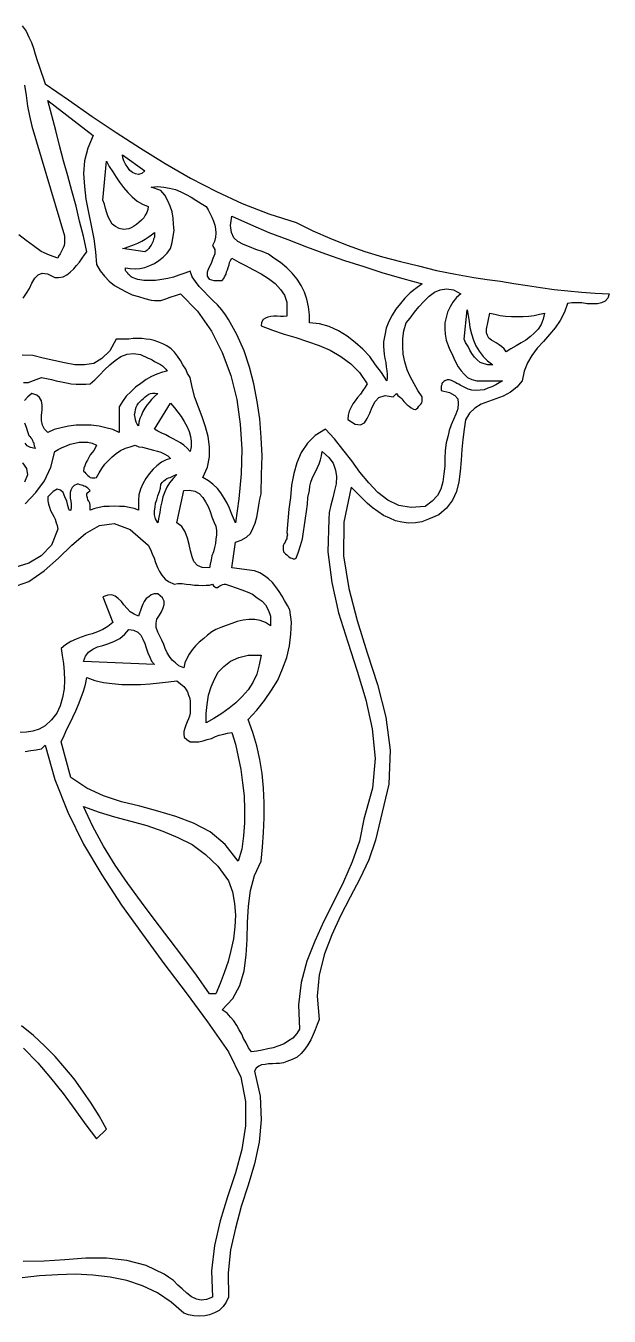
# Model space of a CAD drawing. Extents: x 0.03 to 6.99, y 0.03 to 9.42.
# Drawn here: x 5.761 to 6.96, y 3.662 to 6.311 of the extents above; entities that cross this region are included whole.
import ezdxf

# ---------------------------------------------------------------- set-up
doc = ezdxf.new("R2010")
doc.units = 0
doc.layers.add('1', color=7, linetype='Continuous')

msp = doc.modelspace()

# ---------------------------------------------------------------- linework, layer by layer
msp.add_lwpolyline([(5.754, 6.311), (5.762, 6.3), (5.768, 6.288), (5.773, 6.277), (5.777, 6.265), (5.781, 6.253), (5.785, 6.24), (5.789, 6.228), (5.793, 6.216), (5.797, 6.204), (5.801, 6.192), (5.849, 6.159), (5.898, 6.125), (5.947, 6.092), (5.997, 6.06), (6.048, 6.028), (6.1, 5.998), (6.153, 5.971), (6.206, 5.946), (6.261, 5.925), (6.317, 5.907), (6.351, 5.89), (6.386, 5.875), (6.422, 5.861), (6.458, 5.848), (6.494, 5.837), (6.531, 5.827), (6.568, 5.818), (6.605, 5.809), (6.644, 5.801), (6.682, 5.794), (6.709, 5.79), (6.737, 5.787), (6.764, 5.782), (6.792, 5.778), (6.819, 5.774), (6.847, 5.77), (6.875, 5.767), (6.903, 5.764), (6.931, 5.762), (6.96, 5.761), (6.957, 5.752), (6.952, 5.746), (6.944, 5.742), (6.936, 5.74), (6.926, 5.74), (6.915, 5.74), (6.904, 5.742), (6.893, 5.742), (6.883, 5.742), (6.874, 5.741), (6.868, 5.723), (6.859, 5.706), (6.849, 5.691), (6.837, 5.677), (6.825, 5.663), (6.812, 5.649), (6.801, 5.634), (6.792, 5.619), (6.785, 5.602), (6.781, 5.582), (6.77, 5.569), (6.757, 5.559), (6.742, 5.551), (6.727, 5.545), (6.712, 5.54), (6.697, 5.534), (6.684, 5.526), (6.673, 5.516), (6.665, 5.502), (6.662, 5.483), (6.659, 5.462), (6.657, 5.441), (6.656, 5.419), (6.654, 5.396), (6.651, 5.375), (6.646, 5.355), (6.638, 5.337), (6.626, 5.321), (6.61, 5.307), (6.589, 5.298), (6.575, 5.293), (6.562, 5.291), (6.548, 5.29), (6.534, 5.292), (6.521, 5.295), (6.509, 5.3), (6.496, 5.306), (6.485, 5.314), (6.473, 5.322), (6.463, 5.331), (6.43, 5.364), (6.415, 5.292), (6.414, 5.223), (6.425, 5.156), (6.442, 5.09), (6.463, 5.024), (6.484, 4.959), (6.501, 4.892), (6.51, 4.824), (6.507, 4.754), (6.49, 4.682), (6.48, 4.639), (6.466, 4.599), (6.448, 4.56), (6.428, 4.522), (6.408, 4.484), (6.39, 4.445), (6.375, 4.406), (6.364, 4.363), (6.36, 4.319), (6.364, 4.271), (6.36, 4.261), (6.356, 4.25), (6.352, 4.24), (6.347, 4.229), (6.341, 4.219), (6.335, 4.21), (6.327, 4.201), (6.319, 4.194), (6.309, 4.189), (6.298, 4.185), (6.291, 4.182), (6.283, 4.181), (6.276, 4.181), (6.268, 4.18), (6.26, 4.18), (6.253, 4.179), (6.246, 4.178), (6.24, 4.175), (6.235, 4.171), (6.231, 4.165), (6.243, 4.114), (6.245, 4.065), (6.241, 4.019), (6.231, 3.975), (6.218, 3.931), (6.204, 3.887), (6.192, 3.843), (6.182, 3.798), (6.177, 3.751), (6.178, 3.701), (6.173, 3.691), (6.167, 3.682), (6.159, 3.674), (6.149, 3.669), (6.139, 3.665), (6.129, 3.663), (6.118, 3.662), (6.107, 3.663), (6.096, 3.665), (6.086, 3.668), (6.06, 3.691), (6.032, 3.71), (6.001, 3.724), (5.969, 3.735), (5.935, 3.742), (5.899, 3.746), (5.863, 3.748), (5.827, 3.747), (5.79, 3.745), (5.754, 3.741)])
at = {"layer": '1'}
for points in [[(5.759, 6.189), (5.762, 6.168), (5.765, 6.146), (5.769, 6.126), (5.774, 6.105), (5.841, 5.88), (5.841, 5.875), (5.841, 5.87), (5.841, 5.865), (5.84, 5.86), (5.838, 5.855), (5.836, 5.851), (5.834, 5.847), (5.832, 5.843), (5.829, 5.838), (5.827, 5.834), (5.81, 5.84), (5.793, 5.848), (5.777, 5.859), (5.762, 5.87), (5.747, 5.882)], [(5.756, 5.752), (5.763, 5.762), (5.769, 5.772), (5.774, 5.783), (5.78, 5.793), (5.787, 5.8), (5.795, 5.803), (5.806, 5.802), (5.821, 5.794), (5.829, 5.794), (5.838, 5.796), (5.846, 5.8), (5.853, 5.805), (5.86, 5.812), (5.866, 5.819), (5.872, 5.826), (5.877, 5.834), (5.882, 5.841), (5.887, 5.847), (5.88, 5.879), (5.872, 5.91), (5.865, 5.941), (5.856, 5.972), (5.848, 6.003), (5.839, 6.034), (5.831, 6.065), (5.823, 6.096), (5.815, 6.127), (5.807, 6.158), (5.9, 6.086)], [(5.9, 6.086), (5.889, 6.06), (5.882, 6.034), (5.88, 6.008), (5.882, 5.981), (5.885, 5.955), (5.89, 5.928), (5.896, 5.901), (5.901, 5.874), (5.905, 5.847), (5.907, 5.821), (5.914, 5.808), (5.923, 5.797), (5.933, 5.787), (5.944, 5.778), (5.956, 5.771), (5.968, 5.765), (5.98, 5.759), (5.993, 5.755), (6.006, 5.751), (6.019, 5.748), (6.026, 5.747), (6.033, 5.747), (6.039, 5.747), (6.045, 5.749), (6.051, 5.751), (6.056, 5.753), (6.062, 5.755), (6.067, 5.757), (6.073, 5.759), (6.079, 5.761), (6.114, 5.725), (6.143, 5.684), (6.165, 5.64), (6.183, 5.593), (6.195, 5.544), (6.202, 5.493), (6.205, 5.442), (6.204, 5.391), (6.199, 5.34), (6.192, 5.291), (6.188, 5.3), (6.184, 5.31), (6.18, 5.321), (6.175, 5.331), (6.169, 5.341), (6.162, 5.352), (6.155, 5.361), (6.146, 5.37), (6.137, 5.377), (6.125, 5.384), (6.135, 5.405), (6.139, 5.426), (6.139, 5.447), (6.136, 5.468), (6.131, 5.488), (6.124, 5.508), (6.116, 5.528), (6.109, 5.548), (6.103, 5.569), (6.099, 5.589), (6.094, 5.597), (6.09, 5.606), (6.084, 5.615), (6.079, 5.624), (6.073, 5.633), (6.067, 5.641), (6.06, 5.648), (6.051, 5.654), (6.043, 5.658), (6.033, 5.662), (6.025, 5.665), (6.017, 5.667), (6.009, 5.668), (6, 5.669), (5.991, 5.669), (5.982, 5.669), (5.973, 5.668), (5.964, 5.668), (5.955, 5.668), (5.947, 5.668), (5.934, 5.644), (5.918, 5.628), (5.901, 5.618), (5.882, 5.615), (5.862, 5.615), (5.841, 5.619), (5.819, 5.624), (5.797, 5.629), (5.776, 5.634), (5.754, 5.635)], [(6.006, 6.013), (6, 6.008), (5.993, 6.006), (5.987, 6.007), (5.981, 6.01), (5.975, 6.014), (5.971, 6.02), (5.966, 6.027), (5.963, 6.034), (5.961, 6.04), (5.96, 6.046), (6.006, 6.013)], [(6.013, 5.94), (6.012, 5.934), (6.01, 5.928), (6.007, 5.922), (6.004, 5.917), (5.999, 5.912), (5.994, 5.907), (5.989, 5.903), (5.983, 5.899), (5.978, 5.896), (5.973, 5.894), (5.962, 5.893), (5.953, 5.895), (5.946, 5.899), (5.939, 5.904), (5.935, 5.911), (5.931, 5.919), (5.928, 5.927), (5.925, 5.936), (5.923, 5.945), (5.92, 5.953), (5.927, 6.033), (5.933, 6.022), (5.94, 6.011), (5.947, 6), (5.954, 5.99), (5.962, 5.979), (5.971, 5.969), (5.98, 5.96), (5.99, 5.951), (6.001, 5.945), (6.013, 5.94)], [(6.132, 5.94), (6.136, 5.933), (6.14, 5.925), (6.144, 5.918), (6.147, 5.91), (6.15, 5.902), (6.151, 5.894), (6.152, 5.885), (6.151, 5.877), (6.149, 5.868), (6.145, 5.86), (6.15, 5.852), (6.15, 5.843), (6.146, 5.833), (6.142, 5.823), (6.137, 5.813), (6.134, 5.805), (6.134, 5.797), (6.138, 5.791), (6.148, 5.788), (6.165, 5.788), (6.168, 5.792), (6.17, 5.796), (6.173, 5.801), (6.174, 5.806), (6.176, 5.81), (6.177, 5.815), (6.179, 5.82), (6.18, 5.825), (6.182, 5.829), (6.185, 5.834), (6.199, 5.826), (6.213, 5.819), (6.229, 5.81), (6.245, 5.802), (6.26, 5.792), (6.274, 5.782), (6.285, 5.77), (6.293, 5.758), (6.298, 5.744), (6.298, 5.728), (6.298, 5.715), (6.291, 5.714), (6.285, 5.714), (6.278, 5.715), (6.271, 5.715), (6.265, 5.714), (6.259, 5.713), (6.254, 5.711), (6.249, 5.708), (6.246, 5.702), (6.245, 5.695), (6.268, 5.686), (6.292, 5.678), (6.316, 5.671), (6.34, 5.663), (6.364, 5.655), (6.387, 5.645), (6.409, 5.632), (6.429, 5.617), (6.447, 5.599), (6.463, 5.576), (6.459, 5.569), (6.454, 5.562), (6.449, 5.555), (6.443, 5.548), (6.438, 5.541), (6.433, 5.535), (6.429, 5.527), (6.426, 5.52), (6.424, 5.512), (6.423, 5.503), (6.438, 5.493), (6.449, 5.492), (6.457, 5.496), (6.463, 5.505), (6.468, 5.516), (6.473, 5.528), (6.479, 5.54), (6.487, 5.548), (6.5, 5.552), (6.516, 5.549), (6.523, 5.556), (6.526, 5.552), (6.531, 5.548), (6.534, 5.545), (6.538, 5.54), (6.541, 5.537), (6.545, 5.533), (6.549, 5.53), (6.553, 5.527), (6.558, 5.524), (6.562, 5.523), (6.564, 5.525), (6.567, 5.527), (6.569, 5.53), (6.571, 5.532), (6.573, 5.534), (6.575, 5.537), (6.576, 5.54), (6.576, 5.543), (6.576, 5.545), (6.576, 5.549), (6.567, 5.562), (6.559, 5.576), (6.551, 5.591), (6.545, 5.605), (6.54, 5.621), (6.537, 5.637), (6.536, 5.652), (6.536, 5.669), (6.538, 5.685), (6.543, 5.701), (6.551, 5.711), (6.56, 5.723), (6.569, 5.734), (6.579, 5.745), (6.59, 5.756), (6.601, 5.764), (6.613, 5.769), (6.626, 5.771), (6.64, 5.769), (6.655, 5.761), (6.646, 5.753), (6.639, 5.744), (6.633, 5.734), (6.628, 5.723), (6.625, 5.712), (6.622, 5.701), (6.622, 5.689), (6.623, 5.678), (6.625, 5.666), (6.629, 5.655), (6.632, 5.647), (6.637, 5.638), (6.641, 5.629), (6.645, 5.62), (6.65, 5.611), (6.656, 5.603), (6.662, 5.596), (6.669, 5.589), (6.678, 5.585), (6.688, 5.582), (6.741, 5.582), (6.734, 5.578), (6.727, 5.574), (6.719, 5.57), (6.711, 5.567), (6.703, 5.564), (6.695, 5.563), (6.686, 5.562), (6.678, 5.563), (6.67, 5.565), (6.662, 5.569), (6.658, 5.571), (6.654, 5.573), (6.651, 5.575), (6.647, 5.577), (6.644, 5.579), (6.64, 5.581), (6.636, 5.583), (6.632, 5.584), (6.627, 5.584), (6.622, 5.582), (6.62, 5.581), (6.618, 5.579), (6.617, 5.578), (6.616, 5.576), (6.616, 5.574), (6.615, 5.571), (6.615, 5.568), (6.615, 5.565), (6.615, 5.562), (6.632, 5.558), (6.643, 5.552), (6.649, 5.545), (6.65, 5.536), (6.649, 5.525), (6.645, 5.514), (6.64, 5.503), (6.635, 5.492), (6.631, 5.48), (6.629, 5.47), (6.625, 5.455), (6.623, 5.439), (6.622, 5.423), (6.622, 5.407), (6.62, 5.391), (6.618, 5.375), (6.614, 5.36), (6.607, 5.347), (6.596, 5.335), (6.582, 5.324), (6.553, 5.322), (6.528, 5.326), (6.505, 5.337), (6.485, 5.353), (6.466, 5.373), (6.448, 5.395), (6.431, 5.418), (6.413, 5.441), (6.396, 5.463), (6.377, 5.483), (6.356, 5.47), (6.34, 5.454), (6.327, 5.435), (6.318, 5.414), (6.312, 5.392), (6.307, 5.368), (6.305, 5.343), (6.302, 5.319), (6.3, 5.295), (6.298, 5.271), (6.299, 5.266), (6.298, 5.262), (6.298, 5.258), (6.296, 5.255), (6.294, 5.251), (6.292, 5.248), (6.29, 5.244), (6.29, 5.24), (6.29, 5.236), (6.291, 5.231), (6.293, 5.229), (6.295, 5.227), (6.298, 5.225), (6.3, 5.223), (6.302, 5.221), (6.305, 5.219), (6.308, 5.218), (6.311, 5.217), (6.314, 5.217), (6.317, 5.218), (6.322, 5.231), (6.326, 5.244), (6.33, 5.258), (6.332, 5.272), (6.334, 5.286), (6.336, 5.3), (6.338, 5.314), (6.34, 5.329), (6.341, 5.343), (6.344, 5.357), (6.345, 5.366), (6.347, 5.374), (6.35, 5.382), (6.353, 5.389), (6.357, 5.397), (6.361, 5.404), (6.364, 5.412), (6.367, 5.42), (6.369, 5.428), (6.37, 5.437), (6.384, 5.425), (6.393, 5.413), (6.398, 5.399), (6.4, 5.386), (6.399, 5.371), (6.396, 5.357), (6.392, 5.342), (6.388, 5.327), (6.385, 5.312), (6.384, 5.298), (6.382, 5.231), (6.39, 5.168), (6.404, 5.106), (6.423, 5.046), (6.442, 4.986), (6.46, 4.927), (6.473, 4.868), (6.479, 4.807), (6.474, 4.746), (6.456, 4.682), (6.447, 4.637), (6.432, 4.595), (6.414, 4.554), (6.394, 4.513), (6.374, 4.473), (6.355, 4.432), (6.339, 4.391), (6.327, 4.347), (6.322, 4.301), (6.324, 4.251), (6.318, 4.242), (6.31, 4.233), (6.301, 4.227), (6.292, 4.221), (6.281, 4.217), (6.27, 4.213), (6.259, 4.211), (6.247, 4.208), (6.236, 4.206), (6.225, 4.205), (6.219, 4.213), (6.214, 4.223), (6.209, 4.232), (6.205, 4.241), (6.2, 4.25), (6.195, 4.259), (6.189, 4.268), (6.182, 4.276), (6.175, 4.284), (6.165, 4.291), (6.187, 4.314), (6.201, 4.341), (6.21, 4.371), (6.214, 4.403), (6.216, 4.436), (6.217, 4.47), (6.219, 4.504), (6.223, 4.536), (6.231, 4.567), (6.245, 4.596), (6.248, 4.625), (6.25, 4.655), (6.251, 4.685), (6.251, 4.716), (6.25, 4.746), (6.247, 4.776), (6.242, 4.805), (6.236, 4.833), (6.228, 4.86), (6.218, 4.887), (6.236, 4.906), (6.252, 4.926), (6.266, 4.947), (6.279, 4.968), (6.289, 4.991), (6.298, 5.014), (6.303, 5.038), (6.306, 5.062), (6.307, 5.087), (6.304, 5.112), (6.299, 5.121), (6.293, 5.131), (6.288, 5.14), (6.282, 5.15), (6.275, 5.159), (6.268, 5.168), (6.26, 5.176), (6.252, 5.182), (6.242, 5.188), (6.231, 5.192), (6.185, 5.198), (6.192, 5.251), (6.204, 5.255), (6.215, 5.261), (6.223, 5.269), (6.228, 5.279), (6.233, 5.29), (6.236, 5.302), (6.238, 5.314), (6.24, 5.327), (6.242, 5.339), (6.245, 5.35), (6.246, 5.39), (6.247, 5.428), (6.245, 5.466), (6.242, 5.504), (6.237, 5.54), (6.23, 5.576), (6.221, 5.61), (6.21, 5.644), (6.195, 5.677), (6.178, 5.708), (6.172, 5.718), (6.164, 5.728), (6.155, 5.738), (6.146, 5.747), (6.136, 5.757), (6.127, 5.766), (6.118, 5.776), (6.11, 5.786), (6.103, 5.796), (6.099, 5.807), (6.088, 5.803), (6.076, 5.799), (6.065, 5.795), (6.053, 5.792), (6.041, 5.79), (6.028, 5.788), (6.016, 5.788), (6.004, 5.788), (5.992, 5.79), (5.98, 5.794), (5.978, 5.796), (5.976, 5.798), (5.974, 5.8), (5.972, 5.801), (5.971, 5.803), (5.969, 5.805), (5.967, 5.807), (5.966, 5.809), (5.966, 5.811), (5.966, 5.814), (5.976, 5.813), (5.986, 5.812), (5.996, 5.813), (6.006, 5.815), (6.016, 5.819), (6.026, 5.823), (6.035, 5.829), (6.044, 5.836), (6.052, 5.844), (6.059, 5.854), (6.062, 5.866), (6.064, 5.879), (6.066, 5.891), (6.065, 5.904), (6.064, 5.916), (6.062, 5.929), (6.058, 5.941), (6.053, 5.952), (6.047, 5.963), (6.039, 5.973), (6.019, 5.98), (6.033, 5.981), (6.045, 5.98), (6.057, 5.978), (6.069, 5.975), (6.08, 5.97), (6.091, 5.965), (6.101, 5.959), (6.111, 5.953), (6.122, 5.946), (6.132, 5.94)], [(6.576, 5.781), (6.563, 5.772), (6.551, 5.763), (6.54, 5.752), (6.531, 5.741), (6.522, 5.729), (6.514, 5.717), (6.507, 5.704), (6.502, 5.69), (6.499, 5.676), (6.496, 5.662), (6.496, 5.653), (6.497, 5.645), (6.498, 5.636), (6.499, 5.628), (6.501, 5.62), (6.502, 5.611), (6.503, 5.603), (6.504, 5.596), (6.504, 5.589), (6.503, 5.582), (6.492, 5.599), (6.48, 5.615), (6.468, 5.632), (6.454, 5.647), (6.438, 5.661), (6.422, 5.674), (6.404, 5.685), (6.385, 5.694), (6.365, 5.699), (6.344, 5.701), (6.344, 5.718), (6.342, 5.734), (6.339, 5.75), (6.334, 5.764), (6.327, 5.778), (6.319, 5.791), (6.309, 5.803), (6.298, 5.814), (6.285, 5.825), (6.271, 5.834), (6.26, 5.842), (6.247, 5.848), (6.234, 5.852), (6.221, 5.857), (6.209, 5.862), (6.197, 5.868), (6.189, 5.876), (6.184, 5.887), (6.182, 5.901), (6.185, 5.92), (6.223, 5.903), (6.261, 5.887), (6.3, 5.872), (6.338, 5.857), (6.377, 5.843), (6.416, 5.829), (6.456, 5.817), (6.495, 5.804), (6.536, 5.792), (6.576, 5.781)], [(6.006, 5.847), (5.96, 5.854), (5.966, 5.855), (5.972, 5.857), (5.979, 5.86), (5.985, 5.862), (5.992, 5.865), (6, 5.869), (6.007, 5.873), (6.013, 5.877), (6.02, 5.882), (6.026, 5.887), (6.026, 5.882), (6.026, 5.877), (6.024, 5.873), (6.023, 5.869), (6.021, 5.865), (6.019, 5.861), (6.016, 5.857), (6.014, 5.854), (6.01, 5.85), (6.006, 5.847)], [(6.721, 5.615), (6.711, 5.615), (6.703, 5.617), (6.695, 5.62), (6.689, 5.625), (6.683, 5.631), (6.678, 5.638), (6.674, 5.645), (6.67, 5.653), (6.665, 5.661), (6.662, 5.668), (6.668, 5.728), (6.67, 5.716), (6.672, 5.704), (6.674, 5.692), (6.677, 5.679), (6.681, 5.666), (6.686, 5.654), (6.693, 5.643), (6.701, 5.632), (6.71, 5.623), (6.721, 5.615)], [(6.827, 5.721), (6.824, 5.709), (6.82, 5.698), (6.814, 5.688), (6.806, 5.68), (6.798, 5.673), (6.789, 5.666), (6.779, 5.66), (6.769, 5.654), (6.758, 5.648), (6.748, 5.642), (6.744, 5.648), (6.739, 5.653), (6.734, 5.656), (6.728, 5.66), (6.723, 5.663), (6.718, 5.666), (6.713, 5.67), (6.71, 5.675), (6.708, 5.681), (6.708, 5.688), (6.715, 5.721), (6.725, 5.719), (6.736, 5.716), (6.747, 5.715), (6.759, 5.714), (6.771, 5.714), (6.783, 5.714), (6.795, 5.715), (6.806, 5.716), (6.817, 5.719), (6.827, 5.721)], [(5.757, 5.579), (5.762, 5.579), (5.767, 5.579), (5.772, 5.581), (5.777, 5.583), (5.783, 5.585), (5.788, 5.587), (5.794, 5.589), (5.804, 5.587), (5.814, 5.585), (5.824, 5.582), (5.835, 5.58), (5.845, 5.578), (5.855, 5.576), (5.865, 5.575), (5.875, 5.575), (5.885, 5.575), (5.894, 5.576), (5.903, 5.584), (5.913, 5.594), (5.923, 5.605), (5.934, 5.615), (5.945, 5.624), (5.957, 5.632), (5.97, 5.637), (5.983, 5.638), (5.997, 5.636), (6.013, 5.629), (6.017, 5.627), (6.021, 5.625), (6.026, 5.622), (6.03, 5.62), (6.034, 5.618), (6.038, 5.616), (6.042, 5.613), (6.045, 5.61), (6.049, 5.606), (6.052, 5.602)], [(6.052, 5.602), (6.042, 5.6), (6.031, 5.596), (6.02, 5.591), (6.009, 5.585), (5.998, 5.577), (5.987, 5.569), (5.978, 5.56), (5.968, 5.551), (5.96, 5.54), (5.953, 5.529), (5.953, 5.476), (5.94, 5.482), (5.926, 5.486), (5.912, 5.489), (5.896, 5.491), (5.88, 5.491), (5.865, 5.491), (5.849, 5.489), (5.834, 5.486), (5.82, 5.482), (5.807, 5.476), (5.8, 5.483), (5.796, 5.491), (5.794, 5.501), (5.794, 5.512), (5.795, 5.522), (5.795, 5.532), (5.794, 5.541), (5.79, 5.548), (5.784, 5.553), (5.774, 5.556), (5.766, 5.549), (5.759, 5.542)], [(6.033, 5.556), (6.026, 5.55), (6.02, 5.544), (6.015, 5.538), (6.01, 5.532), (6.006, 5.526), (6.002, 5.519), (5.999, 5.512), (5.996, 5.505), (5.994, 5.497), (5.993, 5.49), (5.99, 5.493), (5.988, 5.497), (5.987, 5.502), (5.986, 5.507), (5.985, 5.513), (5.986, 5.518), (5.987, 5.523), (5.988, 5.528), (5.99, 5.532), (5.993, 5.536), (5.996, 5.539), (6, 5.543), (6.003, 5.546), (6.007, 5.549), (6.01, 5.552), (6.014, 5.555), (6.018, 5.556), (6.022, 5.557), (6.027, 5.557), (6.033, 5.556)], [(6.099, 5.437), (6.093, 5.444), (6.086, 5.45), (6.079, 5.455), (6.072, 5.459), (6.064, 5.463), (6.056, 5.467), (6.049, 5.471), (6.041, 5.475), (6.033, 5.479), (6.026, 5.483), (6.059, 5.536), (6.067, 5.527), (6.074, 5.518), (6.081, 5.509), (6.087, 5.499), (6.092, 5.489), (6.097, 5.478), (6.1, 5.468), (6.101, 5.458), (6.101, 5.447), (6.099, 5.437)], [(5.759, 5.496), (5.762, 5.487), (5.765, 5.478), (5.768, 5.47), (5.77, 5.468), (5.772, 5.465), (5.774, 5.463), (5.775, 5.46), (5.776, 5.457), (5.778, 5.455), (5.778, 5.452), (5.779, 5.449), (5.78, 5.446), (5.781, 5.443), (5.771, 5.445), (5.764, 5.449), (5.76, 5.454)], [(5.76, 5.33), (5.782, 5.353), (5.8, 5.377), (5.813, 5.405), (5.821, 5.437), (5.828, 5.441), (5.836, 5.445), (5.845, 5.449), (5.853, 5.452), (5.862, 5.454), (5.871, 5.456), (5.88, 5.456), (5.889, 5.456), (5.898, 5.454), (5.907, 5.45), (5.904, 5.444), (5.901, 5.439), (5.898, 5.435), (5.894, 5.43), (5.891, 5.425), (5.888, 5.419), (5.885, 5.414), (5.883, 5.408), (5.881, 5.403), (5.88, 5.397), (5.883, 5.395), (5.885, 5.392), (5.887, 5.39), (5.889, 5.388), (5.892, 5.386), (5.894, 5.384), (5.897, 5.383), (5.9, 5.383), (5.903, 5.383), (5.907, 5.384), (5.912, 5.393), (5.918, 5.402), (5.924, 5.411), (5.932, 5.419), (5.939, 5.426), (5.947, 5.433), (5.956, 5.439), (5.966, 5.444), (5.976, 5.447), (5.986, 5.45), (5.994, 5.447), (6.001, 5.446), (6.009, 5.444), (6.016, 5.442), (6.024, 5.44), (6.032, 5.438), (6.039, 5.436), (6.046, 5.432), (6.053, 5.428), (6.059, 5.423), (6.05, 5.42), (6.04, 5.415), (6.031, 5.408), (6.023, 5.401), (6.015, 5.391), (6.008, 5.382), (6.002, 5.371), (5.997, 5.36), (5.994, 5.348), (5.993, 5.337), (5.993, 5.317), (5.984, 5.32), (5.974, 5.322), (5.964, 5.324), (5.954, 5.324), (5.943, 5.325), (5.933, 5.324), (5.922, 5.324), (5.912, 5.322), (5.903, 5.32), (5.894, 5.317), (5.894, 5.322), (5.894, 5.326), (5.893, 5.331), (5.891, 5.335), (5.889, 5.338), (5.888, 5.342), (5.887, 5.346), (5.887, 5.35), (5.889, 5.353), (5.894, 5.357), (5.891, 5.36), (5.889, 5.362), (5.887, 5.363), (5.884, 5.365), (5.881, 5.366), (5.879, 5.367), (5.876, 5.368), (5.873, 5.369), (5.87, 5.37), (5.867, 5.37), (5.861, 5.367), (5.857, 5.363), (5.854, 5.358), (5.853, 5.353), (5.853, 5.347), (5.853, 5.341), (5.854, 5.335), (5.855, 5.329), (5.855, 5.323), (5.854, 5.317), (5.852, 5.316), (5.85, 5.319), (5.848, 5.326), (5.846, 5.335), (5.842, 5.344), (5.838, 5.353), (5.833, 5.358), (5.826, 5.36), (5.818, 5.355), (5.807, 5.344), (5.807, 5.336), (5.808, 5.329), (5.81, 5.323), (5.812, 5.316), (5.816, 5.31), (5.819, 5.304), (5.822, 5.298), (5.824, 5.291), (5.826, 5.285), (5.827, 5.278), (5.814, 5.245), (5.793, 5.223), (5.768, 5.208), (5.739, 5.199)], [(5.755, 5.414), (5.763, 5.402), (5.765, 5.389), (5.759, 5.374)], [(6.072, 5.39), (6.064, 5.382), (6.057, 5.373), (6.051, 5.364), (6.047, 5.354), (6.043, 5.344), (6.041, 5.334), (6.038, 5.323), (6.037, 5.312), (6.035, 5.302), (6.033, 5.291), (6.028, 5.299), (6.026, 5.307), (6.026, 5.315), (6.027, 5.323), (6.028, 5.331), (6.031, 5.338), (6.033, 5.346), (6.036, 5.355), (6.038, 5.362), (6.039, 5.37), (6.042, 5.374), (6.045, 5.377), (6.048, 5.379), (6.051, 5.382), (6.055, 5.383), (6.058, 5.384), (6.062, 5.386), (6.065, 5.387), (6.069, 5.389), (6.072, 5.39)], [(6.152, 5.284), (6.153, 5.275), (6.153, 5.266), (6.152, 5.257), (6.151, 5.248), (6.149, 5.24), (6.147, 5.231), (6.144, 5.223), (6.142, 5.215), (6.14, 5.206), (6.139, 5.198), (6.124, 5.199), (6.114, 5.203), (6.107, 5.211), (6.103, 5.221), (6.1, 5.233), (6.097, 5.246), (6.094, 5.259), (6.089, 5.272), (6.082, 5.283), (6.072, 5.291), (6.086, 5.357), (6.098, 5.358), (6.109, 5.356), (6.118, 5.351), (6.125, 5.343), (6.131, 5.334), (6.136, 5.324), (6.14, 5.314), (6.144, 5.303), (6.148, 5.293), (6.152, 5.284)], [(5.733, 5.158), (5.768, 5.17), (5.799, 5.192), (5.829, 5.218), (5.856, 5.245), (5.884, 5.269), (5.913, 5.285), (5.943, 5.289), (5.976, 5.277), (6.013, 5.245), (6.018, 5.236), (6.021, 5.227), (6.025, 5.218), (6.028, 5.209), (6.032, 5.199), (6.036, 5.191), (6.041, 5.183), (6.048, 5.175), (6.055, 5.17), (6.066, 5.165), (6.074, 5.166), (6.083, 5.166), (6.091, 5.165), (6.1, 5.164), (6.108, 5.163), (6.116, 5.163), (6.124, 5.162), (6.132, 5.163), (6.139, 5.163), (6.145, 5.165), (6.147, 5.161), (6.15, 5.159), (6.152, 5.158), (6.155, 5.158), (6.158, 5.16), (6.16, 5.161), (6.163, 5.163), (6.166, 5.164), (6.169, 5.165), (6.172, 5.165), (6.182, 5.161), (6.194, 5.157), (6.205, 5.153), (6.216, 5.149), (6.227, 5.144), (6.237, 5.137), (6.247, 5.13), (6.254, 5.122), (6.26, 5.111), (6.264, 5.099), (6.264, 5.079), (6.254, 5.086), (6.243, 5.09), (6.232, 5.092), (6.22, 5.092), (6.208, 5.091), (6.196, 5.088), (6.185, 5.084), (6.173, 5.08), (6.162, 5.076), (6.152, 5.072), (6.144, 5.067), (6.135, 5.06), (6.127, 5.053), (6.118, 5.046), (6.11, 5.038), (6.103, 5.03), (6.097, 5.021), (6.092, 5.012), (6.088, 5.003), (6.086, 4.993), (6.076, 4.997), (6.069, 5.003), (6.062, 5.009), (6.057, 5.016), (6.052, 5.024), (6.048, 5.033), (6.045, 5.041), (6.041, 5.05), (6.037, 5.058), (6.033, 5.066), (6.029, 5.076), (6.029, 5.085), (6.031, 5.093), (6.036, 5.101), (6.04, 5.108), (6.044, 5.116), (6.046, 5.123), (6.046, 5.13), (6.042, 5.137), (6.033, 5.145), (6.025, 5.145), (6.019, 5.143), (6.014, 5.139), (6.009, 5.135), (6.005, 5.129), (6.002, 5.124), (5.999, 5.117), (5.997, 5.111), (5.995, 5.105), (5.993, 5.099), (5.984, 5.103), (5.976, 5.108), (5.97, 5.115), (5.963, 5.122), (5.958, 5.129), (5.951, 5.135), (5.945, 5.14), (5.938, 5.143), (5.93, 5.142), (5.92, 5.139), (5.94, 5.086), (5.93, 5.078), (5.92, 5.072), (5.909, 5.067), (5.898, 5.063), (5.887, 5.06), (5.875, 5.056), (5.865, 5.052), (5.854, 5.047), (5.843, 5.04), (5.834, 5.033), (5.836, 5.018), (5.839, 5.002), (5.84, 4.985), (5.841, 4.968), (5.84, 4.95), (5.837, 4.932), (5.832, 4.915), (5.825, 4.9), (5.814, 4.886), (5.801, 4.874), (5.789, 4.867), (5.776, 4.863), (5.763, 4.861), (5.75, 4.86)], [(6.026, 5), (5.88, 5.006), (5.884, 5.017), (5.89, 5.025), (5.899, 5.031), (5.909, 5.036), (5.92, 5.039), (5.932, 5.043), (5.944, 5.048), (5.955, 5.053), (5.965, 5.062), (5.973, 5.072), (5.983, 5.07), (5.992, 5.066), (5.998, 5.06), (6.002, 5.052), (6.006, 5.043), (6.009, 5.034), (6.012, 5.024), (6.016, 5.015), (6.02, 5.007), (6.026, 5)], [(6.245, 5.019), (6.241, 4.999), (6.236, 4.98), (6.228, 4.963), (6.218, 4.948), (6.206, 4.934), (6.193, 4.921), (6.179, 4.91), (6.164, 4.899), (6.148, 4.889), (6.132, 4.88), (6.132, 4.899), (6.134, 4.918), (6.137, 4.937), (6.142, 4.954), (6.149, 4.97), (6.157, 4.984), (6.168, 4.996), (6.182, 5.007), (6.199, 5.014), (6.218, 5.019), (6.245, 5.019)], [(6.072, 4.966), (6.079, 4.96), (6.086, 4.955), (6.09, 4.949), (6.094, 4.944), (6.096, 4.937), (6.098, 4.932), (6.099, 4.925), (6.099, 4.918), (6.099, 4.909), (6.099, 4.9), (6.098, 4.894), (6.096, 4.888), (6.093, 4.882), (6.09, 4.875), (6.088, 4.869), (6.086, 4.862), (6.086, 4.857), (6.087, 4.851), (6.092, 4.846), (6.099, 4.841), (6.108, 4.841), (6.117, 4.841), (6.126, 4.843), (6.134, 4.846), (6.143, 4.848), (6.151, 4.852), (6.159, 4.855), (6.168, 4.857), (6.176, 4.859), (6.185, 4.86), (6.192, 4.836), (6.198, 4.81), (6.203, 4.784), (6.207, 4.757), (6.21, 4.73), (6.211, 4.702), (6.211, 4.675), (6.209, 4.648), (6.205, 4.621), (6.198, 4.596), (6.171, 4.63), (6.14, 4.656), (6.106, 4.674), (6.07, 4.688), (6.033, 4.699), (5.996, 4.709), (5.958, 4.718), (5.921, 4.73), (5.887, 4.746), (5.854, 4.768), (5.834, 4.841), (5.84, 4.854), (5.846, 4.867), (5.852, 4.879), (5.858, 4.892), (5.864, 4.905), (5.87, 4.918), (5.875, 4.932), (5.88, 4.945), (5.884, 4.959), (5.887, 4.973), (5.903, 4.967), (5.921, 4.963), (5.939, 4.961), (5.959, 4.959), (5.978, 4.959), (5.997, 4.959), (6.017, 4.96), (6.036, 4.962), (6.055, 4.964), (6.072, 4.966)], [(5.76, 4.821), (5.772, 4.823), (5.783, 4.825), (5.794, 4.827), (5.801, 4.834), (5.821, 4.764), (5.848, 4.697), (5.88, 4.631), (5.918, 4.568), (5.958, 4.506), (6.001, 4.446), (6.045, 4.386), (6.091, 4.326), (6.135, 4.266), (6.178, 4.205), (6.203, 4.153), (6.213, 4.103), (6.213, 4.053), (6.205, 4.004), (6.192, 3.956), (6.176, 3.907), (6.161, 3.858), (6.149, 3.807), (6.143, 3.755), (6.145, 3.701), (6.133, 3.696), (6.122, 3.695), (6.112, 3.697), (6.102, 3.702), (6.092, 3.709), (6.083, 3.718), (6.074, 3.726), (6.065, 3.735), (6.055, 3.742), (6.046, 3.748), (6.009, 3.766), (5.969, 3.776), (5.927, 3.781), (5.885, 3.781), (5.842, 3.778), (5.799, 3.775), (5.756, 3.774)], [(6.178, 4.556), (6.186, 4.533), (6.19, 4.509), (6.192, 4.485), (6.191, 4.461), (6.188, 4.437), (6.183, 4.413), (6.177, 4.39), (6.169, 4.367), (6.161, 4.345), (6.152, 4.324), (6.139, 4.324), (6.112, 4.362), (6.084, 4.4), (6.056, 4.437), (6.027, 4.474), (5.999, 4.512), (5.971, 4.55), (5.945, 4.588), (5.921, 4.627), (5.899, 4.667), (5.88, 4.708), (5.912, 4.697), (5.944, 4.687), (5.977, 4.678), (6.01, 4.669), (6.043, 4.658), (6.074, 4.645), (6.103, 4.63), (6.131, 4.61), (6.156, 4.586), (6.178, 4.556)], [(5.757, 4.212), (5.786, 4.182), (5.812, 4.151), (5.838, 4.119), (5.862, 4.086), (5.885, 4.055), (5.907, 4.026), (5.927, 4.046), (5.912, 4.073), (5.896, 4.099), (5.879, 4.124), (5.861, 4.149), (5.842, 4.172), (5.822, 4.195), (5.8, 4.217), (5.777, 4.238), (5.753, 4.258)]]:
    msp.add_lwpolyline(points, dxfattribs=at)

doc.saveas('drawing.dxf')
